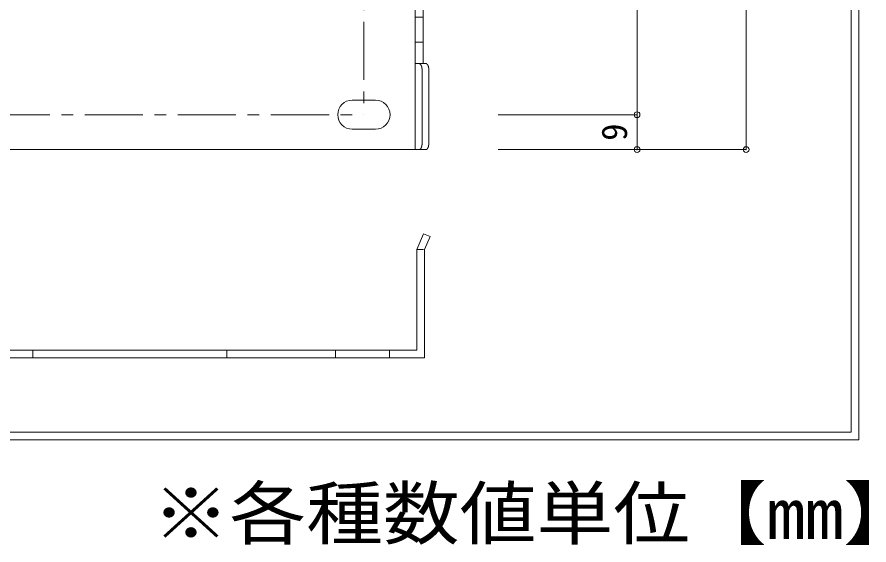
# Model space of a CAD drawing. Units: millimetres at full size, sheet at 1:3. Extents: x -729 to 357, y -331 to 304.
# Drawn here: x 137.6 to 357.4, y -331.4 to -195.2 of the extents above; entities that cross this region are included whole.
import ezdxf
from ezdxf.enums import TextEntityAlignment as Align

# ---------------------------------------------------------------- set-up
doc = ezdxf.new("R2010")
doc.units = ezdxf.units.MM
doc.header["$LTSCALE"] = 3
doc.header["$PDMODE"] = 32
doc.header["$PDSIZE"] = 1.5
doc.linetypes.add('CHAIN1', pattern=[8, 5, -1, 1, -1])
for name, color, linetype, lineweight in [('1-0', 7, 'Continuous', 18), ('2-0', 3, 'Continuous', 20), ('F-0', 7, 'Continuous', 9)]:
    doc.layers.add(name, color=color, linetype=linetype, lineweight=lineweight)
doc.styles.add('ＭＳ ゴシック', font='')
doc.styles.get('ＭＳ ゴシック').set_extended_font_data('MS Gothic')

msp = doc.modelspace()

# ---------------------------------------------------------------- linework, layer by layer
at = {"layer": '2-0'}
for p, q in [((240.374, -229.365), (240.374, -90.365)), ((242.374, -207.165), (242.374, -177.642)), ((242.374, -195.199), (240.374, -195.199)), ((240.374, -201.665), (242.374, -201.665)), ((243.106, -207.165), (240.374, -207.165)), ((242.124, -227.865), (242.124, -208.665)), ((243.856, -227.865), (243.856, -208.665)), ((230.124, -216.615), (224.124, -216.615)), ((224.124, -224.115), (230.124, -224.115)), ((91.142, -229.365), (243.106, -229.365)), ((240.74, -255.15), (242.49, -251.15)), ((244.22, -251.767), (242.49, -251.15)), ((242.74, -255.15), (244.22, -251.767)), ((240.74, -255.15), (240.74, -281.15)), ((242.498, -255.15), (240.959, -255.15)), ((242.74, -255.15), (242.74, -283.15)), ((93.508, -281.15), (240.74, -281.15)), ((141.758, -281.15), (141.758, -283.15)), ((191.758, -281.15), (191.758, -283.15)), ((219.758, -281.15), (219.758, -283.15)), ((233.758, -281.15), (233.758, -283.15)), ((91.508, -283.15), (242.74, -283.15))]:
    msp.add_line(p, q, dxfattribs=at)
at = {"layer": '2-0', "color": 4, "lineweight": 5}
for p, q in [((325.731, -229.365), (325.731, -90.365)), ((297.592, -220.365), (297.592, -160.365)), ((297.592, -220.365), (261.772, -220.365)), ((297.592, -220.365), (261.772, -220.365)), ((297.592, -229.365), (297.592, -220.365)), ((297.592, -229.365), (261.772, -229.365)), ((325.731, -229.365), (261.772, -229.365))]:
    msp.add_line(p, q, dxfattribs=at)
at = {"layer": '2-0', "color": 4, "linetype": 'CHAIN1', "lineweight": 5}
for p in [(227.124, -100.365), (107.124, -220.365)]:
    msp.add_line(p, (227.124, -220.365), dxfattribs=at)
at = {"layer": '2-0', "color": 7, "lineweight": 9}
msp.add_line((352.841, -302.299), (-727.172, -302.299), dxfattribs=at)
msp.add_lwpolyline([(-168.159, 301.631), (352.841, 301.631), (352.841, -302.299)], dxfattribs=at)
at = {"layer": '2-0'}
for points in [[(241.374, -207.193), (241.382, -207.193), (241.388, -207.193), (241.396, -207.193), (241.402, -207.195), (241.41, -207.195), (241.416, -207.195), (241.424, -207.197), (241.43, -207.197), (241.438, -207.199), (241.444, -207.201), (241.452, -207.201), (241.458, -207.203), (241.466, -207.205), (241.472, -207.207), (241.48, -207.209), (241.486, -207.211), (241.494, -207.213), (241.5, -207.215), (241.508, -207.219), (241.514, -207.221), (241.52, -207.223), (241.528, -207.227), (241.534, -207.229), (241.54, -207.231), (241.548, -207.235), (241.554, -207.239), (241.56, -207.241), (241.566, -207.245), (241.574, -207.249), (241.58, -207.251), (241.586, -207.255), (241.592, -207.259), (241.598, -207.263), (241.604, -207.267), (241.61, -207.271), (241.616, -207.275), (241.624, -207.279), (241.628, -207.283), (241.634, -207.287)], [(241.634, -207.287), (241.64, -207.291), (241.646, -207.295), (241.652, -207.301), (241.658, -207.305), (241.664, -207.309), (241.67, -207.313), (241.674, -207.319), (241.68, -207.323), (241.686, -207.327), (241.69, -207.333), (241.696, -207.337), (241.702, -207.343), (241.706, -207.347), (241.712, -207.353), (241.716, -207.357), (241.722, -207.363), (241.726, -207.367), (241.73, -207.373), (241.736, -207.379), (241.74, -207.383), (241.746, -207.389), (241.75, -207.395), (241.754, -207.399), (241.758, -207.405), (241.764, -207.411), (241.768, -207.415), (241.772, -207.421), (241.776, -207.427), (241.78, -207.433), (241.786, -207.439), (241.79, -207.443), (241.794, -207.449), (241.798, -207.455), (241.802, -207.461), (241.806, -207.467), (241.81, -207.473), (241.814, -207.479), (241.818, -207.485), (241.822, -207.491)], [(241.822, -207.491), (241.826, -207.495), (241.83, -207.501), (241.834, -207.507), (241.838, -207.513), (241.842, -207.519), (241.846, -207.525), (241.848, -207.531), (241.852, -207.537), (241.856, -207.545), (241.86, -207.551), (241.864, -207.557), (241.866, -207.563), (241.87, -207.569), (241.874, -207.575), (241.878, -207.581), (241.88, -207.587), (241.884, -207.593), (241.888, -207.599), (241.89, -207.605), (241.894, -207.613), (241.898, -207.619), (241.9, -207.625), (241.904, -207.631), (241.908, -207.637), (241.91, -207.643), (241.914, -207.651), (241.916, -207.657), (241.92, -207.663), (241.922, -207.669), (241.926, -207.675), (241.928, -207.683), (241.932, -207.689), (241.934, -207.695), (241.938, -207.701), (241.94, -207.709), (241.944, -207.715), (241.946, -207.721), (241.948, -207.727), (241.952, -207.735)], [(241.952, -207.735), (241.954, -207.741), (241.956, -207.747), (241.96, -207.755), (241.962, -207.761), (241.964, -207.767), (241.968, -207.773), (241.97, -207.781), (241.972, -207.787), (241.974, -207.793), (241.978, -207.801), (241.98, -207.807), (241.982, -207.813), (241.984, -207.821), (241.988, -207.827), (241.99, -207.833), (241.992, -207.841), (241.994, -207.847), (241.996, -207.853), (241.998, -207.861), (242, -207.867), (242.004, -207.875), (242.006, -207.881), (242.008, -207.887), (242.01, -207.895), (242.012, -207.901), (242.014, -207.909), (242.016, -207.915), (242.018, -207.921), (242.02, -207.929), (242.022, -207.935), (242.024, -207.943), (242.026, -207.949), (242.028, -207.955), (242.03, -207.963), (242.032, -207.969), (242.034, -207.977), (242.036, -207.983), (242.038, -207.991), (242.038, -207.997)], [(242.038, -207.997), (242.04, -208.005), (242.042, -208.011), (242.044, -208.017), (242.046, -208.025), (242.048, -208.031), (242.05, -208.039), (242.05, -208.045), (242.052, -208.053), (242.054, -208.059), (242.056, -208.067), (242.058, -208.073), (242.058, -208.081), (242.06, -208.087), (242.062, -208.095), (242.064, -208.101), (242.064, -208.107), (242.066, -208.115), (242.068, -208.121), (242.07, -208.129), (242.07, -208.135), (242.072, -208.143), (242.074, -208.149), (242.074, -208.157), (242.076, -208.163), (242.078, -208.171), (242.078, -208.177), (242.08, -208.185), (242.082, -208.191), (242.082, -208.199), (242.084, -208.205), (242.084, -208.213), (242.086, -208.219), (242.088, -208.227), (242.088, -208.233), (242.09, -208.241), (242.09, -208.247), (242.092, -208.255), (242.092, -208.261), (242.094, -208.269)], [(242.094, -208.269), (242.094, -208.275), (242.096, -208.283), (242.096, -208.291), (242.098, -208.297), (242.098, -208.305), (242.1, -208.311), (242.1, -208.319), (242.102, -208.325), (242.102, -208.333), (242.104, -208.339), (242.104, -208.347), (242.104, -208.353), (242.106, -208.361), (242.106, -208.367), (242.108, -208.375), (242.108, -208.381), (242.108, -208.389), (242.11, -208.395), (242.11, -208.403), (242.11, -208.409), (242.112, -208.417), (242.112, -208.425), (242.112, -208.431), (242.114, -208.439), (242.114, -208.445), (242.114, -208.453), (242.116, -208.459), (242.116, -208.467), (242.116, -208.473), (242.116, -208.481), (242.118, -208.487), (242.118, -208.495), (242.118, -208.501), (242.118, -208.509), (242.12, -208.515), (242.12, -208.523), (242.12, -208.531), (242.12, -208.537), (242.12, -208.545)], [(242.12, -208.545), (242.12, -208.551), (242.122, -208.559), (242.122, -208.565), (242.122, -208.573), (242.122, -208.579), (242.122, -208.587), (242.122, -208.593), (242.122, -208.601), (242.124, -208.609), (242.124, -208.615), (242.124, -208.623), (242.124, -208.629), (242.124, -208.637), (242.124, -208.643), (242.124, -208.651), (242.124, -208.657), (242.124, -208.665), (242.124, -208.671), (242.124, -208.679), (242.124, -208.687), (242.124, -208.693)], [(243.106, -207.164), (243.114, -207.164), (243.12, -207.164), (243.128, -207.164), (243.134, -207.166), (243.142, -207.166), (243.148, -207.166), (243.156, -207.168), (243.162, -207.168), (243.17, -207.17), (243.176, -207.172), (243.184, -207.172), (243.19, -207.174), (243.198, -207.176), (243.204, -207.178), (243.212, -207.18), (243.218, -207.182), (243.226, -207.184), (243.232, -207.186), (243.24, -207.19), (243.246, -207.192), (243.252, -207.194), (243.26, -207.198), (243.266, -207.2), (243.272, -207.202), (243.28, -207.206), (243.286, -207.21), (243.292, -207.212), (243.298, -207.216), (243.306, -207.22), (243.312, -207.222), (243.318, -207.226), (243.324, -207.23), (243.33, -207.234), (243.336, -207.238), (243.342, -207.242), (243.348, -207.246), (243.356, -207.25), (243.36, -207.254), (243.366, -207.258)], [(243.366, -207.258), (243.372, -207.262), (243.378, -207.266), (243.384, -207.272), (243.39, -207.276), (243.396, -207.28), (243.402, -207.284), (243.406, -207.29), (243.412, -207.294), (243.418, -207.298), (243.422, -207.304), (243.428, -207.308), (243.434, -207.314), (243.438, -207.318), (243.444, -207.324), (243.448, -207.328), (243.454, -207.334), (243.458, -207.338), (243.462, -207.344), (243.468, -207.35), (243.472, -207.354), (243.478, -207.36), (243.482, -207.366), (243.486, -207.37), (243.49, -207.376), (243.496, -207.382), (243.5, -207.386), (243.504, -207.392), (243.508, -207.398), (243.512, -207.404), (243.518, -207.41), (243.522, -207.414), (243.526, -207.42), (243.53, -207.426), (243.534, -207.432), (243.538, -207.438), (243.542, -207.444), (243.546, -207.45), (243.55, -207.456), (243.554, -207.462)], [(243.554, -207.462), (243.558, -207.466), (243.562, -207.472), (243.566, -207.478), (243.57, -207.484), (243.574, -207.49), (243.578, -207.496), (243.58, -207.502), (243.584, -207.508), (243.588, -207.516), (243.592, -207.522), (243.596, -207.528), (243.598, -207.534), (243.602, -207.54), (243.606, -207.546), (243.61, -207.552), (243.612, -207.558), (243.616, -207.564), (243.62, -207.57), (243.622, -207.576), (243.626, -207.584), (243.63, -207.59), (243.632, -207.596), (243.636, -207.602), (243.64, -207.608), (243.642, -207.614), (243.646, -207.622), (243.648, -207.628), (243.652, -207.634), (243.654, -207.64), (243.658, -207.646), (243.66, -207.654), (243.664, -207.66), (243.666, -207.666), (243.67, -207.672), (243.672, -207.68), (243.676, -207.686), (243.678, -207.692), (243.68, -207.698), (243.684, -207.706)], [(243.684, -207.706), (243.686, -207.712), (243.688, -207.718), (243.692, -207.726), (243.694, -207.732), (243.696, -207.738), (243.7, -207.744), (243.702, -207.752), (243.704, -207.758), (243.706, -207.764), (243.71, -207.772), (243.712, -207.778), (243.714, -207.784), (243.716, -207.792), (243.72, -207.798), (243.722, -207.804), (243.724, -207.812), (243.726, -207.818), (243.728, -207.824), (243.73, -207.832), (243.732, -207.838), (243.736, -207.846), (243.738, -207.852), (243.74, -207.858), (243.742, -207.866), (243.744, -207.872), (243.746, -207.88), (243.748, -207.886), (243.75, -207.892), (243.752, -207.9), (243.754, -207.906), (243.756, -207.914), (243.758, -207.92), (243.76, -207.926), (243.762, -207.934), (243.764, -207.94), (243.766, -207.948), (243.768, -207.954), (243.77, -207.962), (243.77, -207.968)], [(243.77, -207.968), (243.772, -207.976), (243.774, -207.982), (243.776, -207.988), (243.778, -207.996), (243.78, -208.002), (243.782, -208.01), (243.782, -208.016), (243.784, -208.024), (243.786, -208.03), (243.788, -208.038), (243.79, -208.044), (243.79, -208.052), (243.792, -208.058), (243.794, -208.066), (243.796, -208.072), (243.796, -208.078), (243.798, -208.086), (243.8, -208.092), (243.802, -208.1), (243.802, -208.106), (243.804, -208.114), (243.806, -208.12), (243.806, -208.128), (243.808, -208.134), (243.81, -208.142), (243.81, -208.148), (243.812, -208.156), (243.814, -208.162), (243.814, -208.17), (243.816, -208.176), (243.816, -208.184), (243.818, -208.19), (243.82, -208.198), (243.82, -208.204), (243.822, -208.212), (243.822, -208.218), (243.824, -208.226), (243.824, -208.232), (243.826, -208.24)], [(243.826, -208.24), (243.826, -208.246), (243.828, -208.254), (243.828, -208.262), (243.83, -208.268), (243.83, -208.276), (243.832, -208.282), (243.832, -208.29), (243.834, -208.296), (243.834, -208.304), (243.836, -208.31), (243.836, -208.318), (243.836, -208.324), (243.838, -208.332), (243.838, -208.338), (243.84, -208.346), (243.84, -208.352), (243.84, -208.36), (243.842, -208.366), (243.842, -208.374), (243.842, -208.38), (243.844, -208.388), (243.844, -208.396), (243.844, -208.402), (243.846, -208.41), (243.846, -208.416), (243.846, -208.424), (243.848, -208.43), (243.848, -208.438), (243.848, -208.444), (243.848, -208.452), (243.85, -208.458), (243.85, -208.466), (243.85, -208.472), (243.85, -208.48), (243.852, -208.486), (243.852, -208.494), (243.852, -208.502), (243.852, -208.508), (243.852, -208.516)], [(243.852, -208.516), (243.852, -208.522), (243.854, -208.53), (243.854, -208.536), (243.854, -208.544), (243.854, -208.55), (243.854, -208.558), (243.854, -208.564), (243.854, -208.572), (243.856, -208.58), (243.856, -208.586), (243.856, -208.594), (243.856, -208.6), (243.856, -208.608), (243.856, -208.614), (243.856, -208.622), (243.856, -208.628), (243.856, -208.636), (243.856, -208.642), (243.856, -208.65), (243.856, -208.658), (243.856, -208.664)], [(241.952, -228.822), (241.954, -228.816), (241.956, -228.81), (241.96, -228.804), (241.962, -228.796), (241.964, -228.79), (241.968, -228.784), (241.97, -228.776), (241.972, -228.77), (241.974, -228.764), (241.978, -228.756), (241.98, -228.75), (241.982, -228.744), (241.984, -228.736), (241.988, -228.73), (241.99, -228.724), (241.992, -228.716), (241.994, -228.71), (241.996, -228.704), (241.998, -228.696), (242, -228.69), (242.004, -228.684), (242.006, -228.676), (242.008, -228.67), (242.01, -228.662), (242.012, -228.656), (242.014, -228.65), (242.016, -228.642), (242.018, -228.636), (242.02, -228.628), (242.022, -228.622), (242.024, -228.616), (242.026, -228.608), (242.028, -228.602), (242.03, -228.594), (242.032, -228.588), (242.034, -228.58), (242.036, -228.574), (242.038, -228.568), (242.038, -228.56)], [(242.038, -228.56), (242.04, -228.554), (242.042, -228.546), (242.044, -228.54), (242.046, -228.532), (242.048, -228.526), (242.05, -228.518), (242.05, -228.512), (242.052, -228.504), (242.054, -228.498), (242.056, -228.49), (242.058, -228.484), (242.058, -228.478), (242.06, -228.47), (242.062, -228.464), (242.064, -228.456), (242.064, -228.45), (242.066, -228.442), (242.068, -228.436), (242.07, -228.428), (242.07, -228.422), (242.072, -228.414), (242.074, -228.408), (242.074, -228.4), (242.076, -228.394), (242.078, -228.386), (242.078, -228.38), (242.08, -228.372), (242.082, -228.366), (242.082, -228.358), (242.084, -228.352), (242.084, -228.344), (242.086, -228.338), (242.088, -228.33), (242.088, -228.324), (242.09, -228.316), (242.09, -228.31), (242.092, -228.302), (242.092, -228.296), (242.094, -228.288)], [(242.094, -228.288), (242.094, -228.282), (242.096, -228.274), (242.096, -228.268), (242.098, -228.26), (242.098, -228.254), (242.1, -228.246), (242.1, -228.24), (242.102, -228.232), (242.102, -228.226), (242.104, -228.218), (242.104, -228.21), (242.104, -228.204), (242.106, -228.196), (242.106, -228.19), (242.108, -228.182), (242.108, -228.176), (242.108, -228.168), (242.11, -228.162), (242.11, -228.154), (242.11, -228.148), (242.112, -228.14), (242.112, -228.134), (242.112, -228.126), (242.114, -228.12), (242.114, -228.112), (242.114, -228.104), (242.116, -228.098), (242.116, -228.09), (242.116, -228.084), (242.116, -228.076), (242.118, -228.07), (242.118, -228.062), (242.118, -228.056), (242.118, -228.048), (242.12, -228.042), (242.12, -228.034), (242.12, -228.028), (242.12, -228.02), (242.12, -228.012)], [(242.12, -228.012), (242.12, -228.006), (242.122, -227.998), (242.122, -227.992), (242.122, -227.984), (242.122, -227.978), (242.122, -227.97), (242.122, -227.964), (242.122, -227.956), (242.124, -227.95), (242.124, -227.942), (242.124, -227.936), (242.124, -227.928), (242.124, -227.92), (242.124, -227.914), (242.124, -227.906), (242.124, -227.9), (242.124, -227.892), (242.124, -227.886), (242.124, -227.878), (242.124, -227.872), (242.124, -227.864)], [(243.804, -228.414), (243.802, -228.422), (243.802, -228.428), (243.8, -228.436), (243.798, -228.442), (243.796, -228.45), (243.796, -228.456), (243.794, -228.464), (243.792, -228.47), (243.79, -228.478), (243.79, -228.484), (243.788, -228.49), (243.786, -228.498), (243.784, -228.504), (243.782, -228.512), (243.782, -228.518), (243.78, -228.526), (243.778, -228.532), (243.776, -228.54), (243.774, -228.546), (243.772, -228.554), (243.77, -228.56), (243.77, -228.568), (243.768, -228.574), (243.766, -228.58), (243.764, -228.588), (243.762, -228.594), (243.76, -228.602), (243.758, -228.608), (243.756, -228.616), (243.754, -228.622), (243.752, -228.628), (243.75, -228.636), (243.748, -228.642), (243.746, -228.65), (243.744, -228.656), (243.742, -228.662), (243.74, -228.67), (243.738, -228.676), (243.736, -228.684)], [(243.844, -228.14), (243.842, -228.148), (243.842, -228.154), (243.842, -228.162), (243.84, -228.168), (243.84, -228.176), (243.84, -228.182), (243.838, -228.19), (243.838, -228.196), (243.836, -228.204), (243.836, -228.21), (243.836, -228.218), (243.834, -228.226), (243.834, -228.232), (243.832, -228.24), (243.832, -228.246), (243.83, -228.254), (243.83, -228.26), (243.828, -228.268), (243.828, -228.274), (243.826, -228.282), (243.826, -228.288), (243.824, -228.296), (243.824, -228.302), (243.822, -228.31), (243.822, -228.316), (243.82, -228.324), (243.82, -228.33), (243.818, -228.338), (243.816, -228.344), (243.816, -228.352), (243.814, -228.358), (243.814, -228.366), (243.812, -228.372), (243.81, -228.38), (243.81, -228.386), (243.808, -228.394), (243.806, -228.4), (243.806, -228.408), (243.804, -228.414)], [(243.856, -227.864), (243.856, -227.872), (243.856, -227.878), (243.856, -227.886), (243.856, -227.892), (243.856, -227.9), (243.856, -227.906), (243.856, -227.914), (243.856, -227.92), (243.856, -227.928), (243.856, -227.936), (243.856, -227.942), (243.856, -227.95), (243.854, -227.956), (243.854, -227.964), (243.854, -227.97), (243.854, -227.978), (243.854, -227.984), (243.854, -227.992), (243.854, -227.998), (243.852, -228.006), (243.852, -228.012), (243.852, -228.02), (243.852, -228.028), (243.852, -228.034), (243.852, -228.042), (243.85, -228.048), (243.85, -228.056), (243.85, -228.062), (243.85, -228.07), (243.848, -228.076), (243.848, -228.084), (243.848, -228.09), (243.848, -228.098), (243.846, -228.104), (243.846, -228.112), (243.846, -228.12), (243.844, -228.126), (243.844, -228.134), (243.844, -228.14)], [(241.374, -229.364), (241.382, -229.364), (241.388, -229.364), (241.396, -229.364), (241.402, -229.362), (241.41, -229.362), (241.416, -229.362), (241.424, -229.36), (241.43, -229.36), (241.438, -229.358), (241.444, -229.356), (241.452, -229.356), (241.458, -229.354), (241.466, -229.352), (241.472, -229.35), (241.48, -229.348), (241.486, -229.346), (241.494, -229.344), (241.5, -229.342), (241.506, -229.34), (241.514, -229.336), (241.52, -229.334), (241.528, -229.332), (241.534, -229.328), (241.54, -229.326), (241.548, -229.322), (241.554, -229.32), (241.56, -229.316), (241.566, -229.312), (241.574, -229.31), (241.58, -229.306), (241.586, -229.302), (241.592, -229.298), (241.598, -229.294), (241.604, -229.29), (241.61, -229.286), (241.616, -229.282), (241.622, -229.278), (241.628, -229.274), (241.634, -229.27)], [(241.634, -229.27), (241.64, -229.266), (241.646, -229.262), (241.652, -229.258), (241.658, -229.252), (241.664, -229.248), (241.67, -229.244), (241.674, -229.238), (241.68, -229.234), (241.686, -229.23), (241.69, -229.224), (241.696, -229.22), (241.702, -229.214), (241.706, -229.21), (241.712, -229.204), (241.716, -229.2), (241.722, -229.194), (241.726, -229.19), (241.73, -229.184), (241.736, -229.18), (241.74, -229.174), (241.746, -229.168), (241.75, -229.164), (241.754, -229.158), (241.758, -229.152), (241.764, -229.146), (241.768, -229.142), (241.772, -229.136), (241.776, -229.13), (241.78, -229.124), (241.786, -229.12), (241.79, -229.114), (241.794, -229.108), (241.798, -229.102), (241.802, -229.096), (241.806, -229.09), (241.81, -229.084), (241.814, -229.078), (241.818, -229.074), (241.822, -229.068)], [(241.822, -229.068), (241.826, -229.062), (241.83, -229.056), (241.834, -229.05), (241.838, -229.044), (241.842, -229.038), (241.846, -229.032), (241.848, -229.026), (241.852, -229.02), (241.856, -229.014), (241.86, -229.008), (241.864, -229), (241.866, -228.994), (241.87, -228.988), (241.874, -228.982), (241.878, -228.976), (241.88, -228.97), (241.884, -228.964), (241.888, -228.958), (241.89, -228.952), (241.894, -228.944), (241.898, -228.938), (241.9, -228.932), (241.904, -228.926), (241.908, -228.92), (241.91, -228.914), (241.914, -228.906), (241.916, -228.9), (241.92, -228.894), (241.922, -228.888), (241.926, -228.882), (241.928, -228.874), (241.932, -228.868), (241.934, -228.862), (241.938, -228.856), (241.94, -228.848), (241.944, -228.842), (241.946, -228.836), (241.948, -228.83), (241.952, -228.822)], [(243.252, -229.334), (243.246, -229.336), (243.24, -229.34), (243.232, -229.342), (243.226, -229.344), (243.218, -229.346), (243.212, -229.348), (243.204, -229.35), (243.198, -229.352), (243.19, -229.354), (243.184, -229.356), (243.176, -229.356), (243.17, -229.358), (243.162, -229.36), (243.156, -229.36), (243.148, -229.362), (243.142, -229.362), (243.134, -229.362), (243.128, -229.364), (243.12, -229.364), (243.114, -229.364), (243.106, -229.364)], [(243.478, -229.168), (243.472, -229.174), (243.468, -229.18), (243.462, -229.184), (243.458, -229.19), (243.454, -229.194), (243.448, -229.2), (243.444, -229.204), (243.438, -229.21), (243.434, -229.214), (243.428, -229.22), (243.422, -229.224), (243.418, -229.23), (243.412, -229.234), (243.406, -229.238), (243.402, -229.244), (243.396, -229.248), (243.39, -229.252), (243.384, -229.258), (243.378, -229.262), (243.372, -229.266), (243.366, -229.27), (243.36, -229.274), (243.356, -229.278), (243.348, -229.282), (243.342, -229.286), (243.336, -229.29), (243.33, -229.294), (243.324, -229.298), (243.318, -229.302), (243.312, -229.306), (243.306, -229.31), (243.298, -229.312), (243.292, -229.316), (243.286, -229.32), (243.28, -229.322), (243.272, -229.326), (243.266, -229.328), (243.26, -229.332), (243.252, -229.334)], [(243.63, -228.938), (243.626, -228.944), (243.622, -228.952), (243.62, -228.958), (243.616, -228.964), (243.612, -228.97), (243.61, -228.976), (243.606, -228.982), (243.602, -228.988), (243.598, -228.994), (243.596, -229), (243.592, -229.008), (243.588, -229.014), (243.584, -229.02), (243.58, -229.026), (243.578, -229.032), (243.574, -229.038), (243.57, -229.044), (243.566, -229.05), (243.562, -229.056), (243.558, -229.062), (243.554, -229.068), (243.55, -229.074), (243.546, -229.078), (243.542, -229.084), (243.538, -229.09), (243.534, -229.096), (243.53, -229.102), (243.526, -229.108), (243.522, -229.114), (243.518, -229.12), (243.512, -229.124), (243.508, -229.13), (243.504, -229.136), (243.5, -229.142), (243.496, -229.146), (243.49, -229.152), (243.486, -229.158), (243.482, -229.164), (243.478, -229.168)], [(243.736, -228.684), (243.732, -228.69), (243.73, -228.696), (243.728, -228.704), (243.726, -228.71), (243.724, -228.716), (243.722, -228.724), (243.72, -228.73), (243.716, -228.736), (243.714, -228.744), (243.712, -228.75), (243.71, -228.756), (243.706, -228.764), (243.704, -228.77), (243.702, -228.776), (243.7, -228.784), (243.696, -228.79), (243.694, -228.796), (243.692, -228.804), (243.688, -228.81), (243.686, -228.816), (243.684, -228.822), (243.68, -228.83), (243.678, -228.836), (243.676, -228.842), (243.672, -228.848), (243.67, -228.856), (243.666, -228.862), (243.664, -228.868), (243.66, -228.874), (243.658, -228.882), (243.654, -228.888), (243.652, -228.894), (243.648, -228.9), (243.646, -228.906), (243.642, -228.914), (243.64, -228.92), (243.636, -228.926), (243.632, -228.932), (243.63, -228.938)]]:
    msp.add_lwpolyline(points, dxfattribs=at)
for centre, start, end in [((224.124, -220.365), 90, 270), ((230.124, -220.365), 270, 90)]:
    msp.add_arc(centre, 3.75, start, end, dxfattribs=at)
at = {"layer": '2-0', "color": 6}
for p in [(297.592, -220.365), (297.592, -229.365), (325.731, -229.365)]:
    msp.add_point(p, dxfattribs=at)
at = {"layer": 'F-0'}
msp.add_line((354.841, -304.299), (-729.172, -304.299), dxfattribs=at)
msp.add_lwpolyline([(-729.172, 303.631), (354.841, 303.631), (354.841, -304.299)], dxfattribs=at)

# ---------------------------------------------------------------- texts
at = {"layer": '1-0', "color": 3, "style": 'ＭＳ ゴシック', "width": 1.1}
msp.add_text('※各種数値単位【mm】', height=13.2, dxfattribs=at).set_placement((172.607, -333.815), align=Align.BOTTOM_LEFT)
at = {"layer": '2-0', "color": 7, "style": 'ＭＳ ゴシック'}
msp.add_text('9', height=6.598, rotation=90, dxfattribs=at).set_placement((296.992, -227.115), align=Align.BOTTOM_LEFT)

doc.saveas('drawing.dxf')
